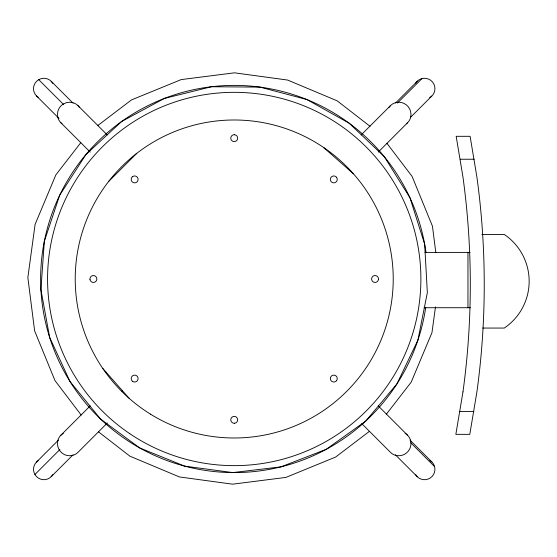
<?xml version="1.0" encoding="UTF-8"?>
<svg xmlns="http://www.w3.org/2000/svg" width="557" height="557" viewBox="0 0 557 557"><rect width="100%" height="100%" fill="white"/><g stroke="black" fill="none" stroke-linecap="round" stroke-linejoin="round"><path stroke-width="0.84" d="M435.477 306.879L431.967 332.626L411.198 382.137L386.273 414.317M80.793 142.683L55.867 174.863L35.098 224.374L27.85 277.581L34.618 330.844L54.948 380.542L81.155 415.014M108.587 181.533L136.771 153.349M60.866 435.233L90.199 405.907M361.138 134.961L390.471 105.635M36.483 462.059L58.429 440.114M395.491 103.059L417.437 81.113M397.482 103.031L421.865 78.648M34.91 474.501L59.898 449.485M122.011 391.195L122.456 390.756M51.153 476.722L73.099 454.777M410.481 117.388L431.821 96.055M107.306 423.014L77.973 452.347A11.864 11.739 45 0 1 72.647 455.382L69.548 455.758L66.45 455.32A12.212 12.08 45 0 1 59.119 449.659L57.893 446.763L57.455 443.657L57.824 440.566A11.864 11.739 45 0 1 63.324 433.36M378.252 152.068L407.578 122.742M97.705 125.597L131.487 99.912L181.185 79.588L234.455 72.821L287.656 80.062L337.173 100.831L370.036 126.286M369.361 431.403L335.579 457.088L285.88 477.412L232.61 484.179L179.41 476.938L129.892 456.169L98.394 431.772M460.207 159.232L474.146 159.232M481.896 234.476L504.28 234.462A56.459 56.459 0 0 1 504.28 328.059L482.752 328.066M424.942 252.405L470.108 252.405M424.079 307.715L470.421 307.715M459.95 411.428L473.889 411.428M323.596 147.48L353.493 173.84M77.973 105.635L107.306 134.961M378.252 405.907L407.578 435.233M51.167 81.266L73.113 103.212M409.98 440.079L431.926 462.025M410.815 442.85L434.592 466.627M38.732 79.665L63.728 104.66M36.463 95.895L59.021 118.453M395.379 454.811L417.332 476.757M60.866 122.742L90.199 152.068M361.751 423.626L390.471 452.347A11.864 11.739 -45 0 0 395.804 455.382L398.896 455.758L402.001 455.32A12.205 12.08 -45 0 0 410.551 446.763L410.996 443.657L410.62 440.566A11.864 11.739 -45 0 0 405.12 433.36M102.718 368.358L129.071 398.255M386.962 143.365L412.117 176.458L432.441 226.156L435.832 252.787M467.957 252.405L467.957 307.715M425.75 307.248A193.599 193.599 0 0 1 128.799 441.367A193.599 193.599 0 0 1 130.463 115.543A193.599 193.599 0 0 1 426.028 252.69M62.036 123.758A11.864 11.739 -45 0 1 57.824 117.409L57.455 114.317L57.893 111.212A12.212 12.08 -45 0 1 63.547 103.887L66.45 102.655L69.548 102.216L72.647 102.592A11.864 11.739 -45 0 1 79.449 107.431M388.995 107.431A11.864 11.739 45 0 1 395.804 102.592L398.896 102.216L402.001 102.655A12.205 12.08 45 0 1 410.551 111.212L410.996 114.317L410.62 117.409A11.864 11.739 45 0 1 406.415 123.758M429.795 460.409A10.367 10.263 -45 0 1 431.919 476.611A10.367 10.263 -45 0 1 415.689 474.641M52.776 474.599A10.367 10.256 45 0 1 36.567 476.639A10.367 10.256 45 0 1 38.621 460.437M429.663 97.635A10.367 10.263 45 0 0 422.095 78.558L419.595 79.526A10.367 10.263 45 0 0 415.766 83.209M38.586 97.531A10.367 10.263 -45 0 1 36.581 81.308A10.367 10.263 -45 0 1 52.79 83.404M44.337 241.272L40.919 289.675L49.65 337.41L69.98 381.475L100.629 419.108L139.668 447.925L184.652 466.132L232.756 472.58L280.944 466.863L326.2 449.339L365.677 421.12L396.89 383.961L417.889 340.209L427.344 292.613L424.664 244.154L410.015 197.888L384.323 156.719L349.204 123.229L306.858 99.529L259.945 87.108L211.416 86.739L164.322 98.45L121.621 121.503L85.994 154.456L59.683 195.228L44.337 241.272M462.971 391.891L455.849 434.349L469.788 434.349L476.91 391.891A790.341 790.341 0 0 0 476.91 177.098L470.108 136.312L456.169 136.312L462.971 177.098A790.341 790.341 0 0 1 462.971 391.891M132.524 176.673L131.912 177.286A3.453 3.453 0 0 0 133.889 182.78A3.453 3.453 0 0 0 138.018 178.651A3.453 3.453 0 0 0 132.524 176.673M336.532 380.689L335.92 381.301A3.453 3.453 0 0 1 330.426 379.324A3.453 3.453 0 0 1 334.555 375.195A3.453 3.453 0 0 1 336.532 380.689M234.657 134.731L233.787 134.731A3.453 3.453 0 0 0 231.301 140.016A3.453 3.453 0 0 0 237.143 140.016A3.453 3.453 0 0 0 234.657 134.731M234.657 423.243L233.787 423.243A3.453 3.453 0 0 1 231.301 417.966A3.453 3.453 0 0 1 237.143 417.966A3.453 3.453 0 0 1 234.657 423.243M336.532 177.286L335.92 176.673A3.453 3.453 0 0 0 330.426 178.651A3.453 3.453 0 0 0 334.555 182.78A3.453 3.453 0 0 0 336.532 177.286M132.524 381.301L131.912 380.689A3.453 3.453 0 0 1 133.889 375.195A3.453 3.453 0 0 1 138.018 379.324A3.453 3.453 0 0 1 132.524 381.301M378.482 279.419L378.482 278.556A3.453 3.453 0 0 0 373.197 276.07A3.453 3.453 0 0 0 373.197 281.905A3.453 3.453 0 0 0 378.482 279.419M89.969 279.419L89.969 278.556A3.453 3.453 0 0 1 95.247 276.07A3.453 3.453 0 0 1 95.247 281.905A3.453 3.453 0 0 1 89.969 279.419M150.432 414.123A159.003 159.003 0 0 0 393.145 283.979A159.003 159.003 0 0 0 159.086 138.86A159.003 159.003 0 0 0 150.432 414.123M129.753 433.666A186.658 186.658 0 0 0 420.417 292.119A186.658 186.658 0 0 0 152.5 111.17A186.658 186.658 0 0 0 129.753 433.666"/></g></svg>
